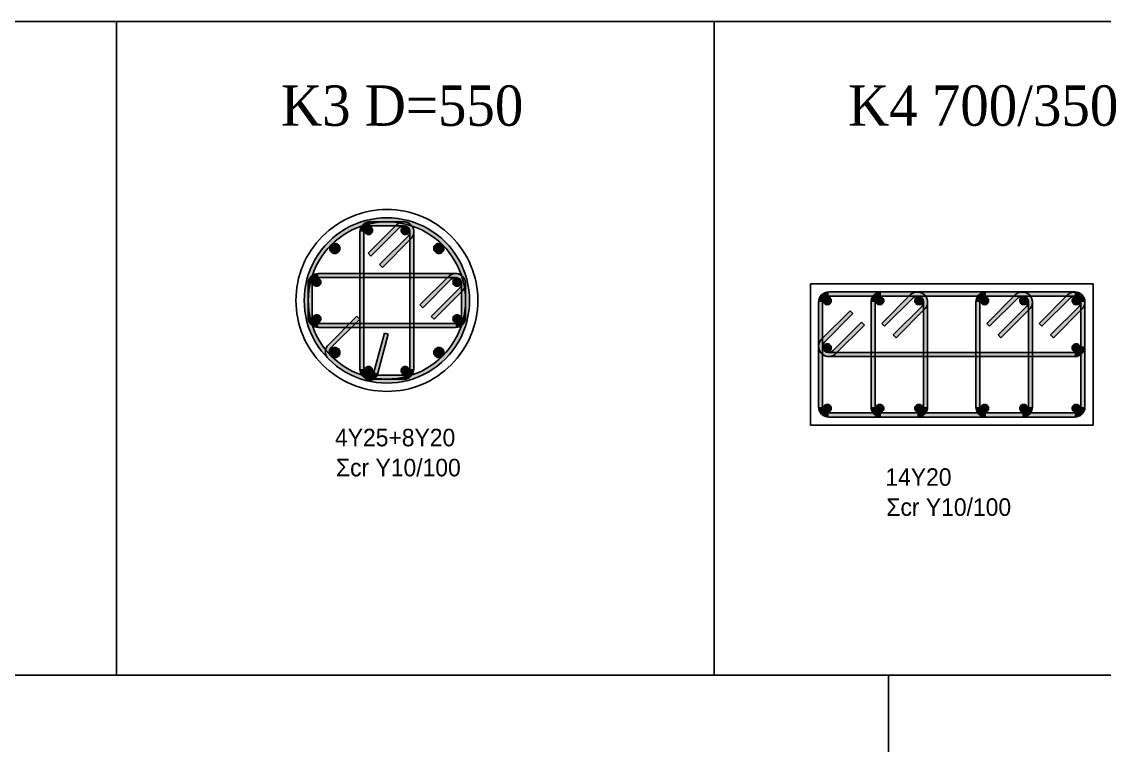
# Model space of a CAD drawing. Header units: millimetres. Extents: x -2171 to 1563, y -1758 to -1505.
# Drawn here: x -931.75 to -918.33, y -1599.22 to -1590.25 of the extents above; entities that cross this region are included whole.
import ezdxf

# ---------------------------------------------------------------- set-up
doc = ezdxf.new("R2010")
doc.units = ezdxf.units.MM
for name, color, linetype in [('-S_TEXT', 3, 'Continuous'), ('Col_Det', 7, 'Continuous'), ('Col_Det_4', 7, 'Continuous'), ('Col_Det_Fill', 7, 'Continuous'), ('Geo_Col_Pro_1', 7, 'Continuous')]:
    doc.layers.add(name, color=color, linetype=linetype)
doc.styles.add('S1Arl22_b_934_161', font='arial.ttf', dxfattribs={"width": 0.933629, "height": 0.002175})
doc.styles.add('S1TmsNwRmn22_b_934_161', font='times.ttf', dxfattribs={"width": 0.933629, "height": 0.002175})

msp = doc.modelspace()

# ---------------------------------------------------------------- hatches: boundary and pattern name
at = {"layer": 'Col_Det_Fill'}
for color, points in [(252, [(-927.4709, -1592.7643), (-927.4838, -1592.716, 0.1316525), (-927.9433, -1592.9812), (-927.908, -1593.0166, -0.1316525)]), (252, [(-927.4278, -1592.78), (-927.4278, -1592.73, 0.4142136), (-927.5528, -1592.855), (-927.5028, -1592.855, -0.4142136)]), (252, [(-926.9662, -1592.7643), (-926.9533, -1592.716, 0.1316525), (-927.4838, -1592.716), (-927.4709, -1592.7643, -0.1316525)]), (252, [(-927.0093, -1592.78), (-927.0093, -1592.73), (-927.4278, -1592.73), (-927.4278, -1592.78)]), (252, [(-926.9343, -1592.855), (-926.8843, -1592.855, 0.6681786), (-927.0977, -1592.7667), (-927.0623, -1592.802, -0.6681786)]), (252, [(-926.9563, -1592.9081), (-926.9209, -1592.9434, 0.6681786), (-927.0093, -1592.73), (-927.0093, -1592.78, -0.6681786)]), (252, [(-926.5291, -1593.0166), (-926.4938, -1592.9812, 0.1316525), (-926.9533, -1592.716), (-926.9662, -1592.7643, -0.1316525)]), (252, [(-927.5028, -1592.855), (-927.5528, -1592.855), (-927.5528, -1594.557), (-927.5028, -1594.557)]), (56, [(-927.3955, -1592.8374, 0.4142136), (-927.4455, -1592.7874, 0.4142136), (-927.4955, -1592.8374, 0.4142136), (-927.4455, -1592.8874, 0.4142136)]), (252, [(-927.0623, -1592.802), (-927.0977, -1592.7667), (-927.4513, -1593.1202), (-927.4159, -1593.1556)]), (56, [(-926.9416, -1592.8374, 0.4142136), (-926.9916, -1592.7874, 0.4142136), (-927.0416, -1592.8374, 0.4142136), (-926.9916, -1592.8874, 0.4142136)]), (252, [(-926.9343, -1594.557), (-926.8843, -1594.557), (-926.8843, -1592.855), (-926.9343, -1592.855)]), (252, [(-927.908, -1593.0166), (-927.9433, -1592.9812, 0.1316525), (-928.2086, -1593.4407), (-928.1603, -1593.4537, -0.1316525)]), (12, [(-927.8013, -1593.0608, 0.4142136), (-927.8638, -1592.9983, 0.4142136), (-927.9263, -1593.0608, 0.4142136), (-927.8638, -1593.1233, 0.4142136)]), (252, [(-927.3098, -1593.2616), (-927.2745, -1593.297), (-926.9209, -1592.9434), (-926.9563, -1592.9081)]), (12, [(-926.5108, -1593.0608, 0.4142136), (-926.5733, -1592.9983, 0.4142136), (-926.6358, -1593.0608, 0.4142136), (-926.5733, -1593.1233, 0.4142136)]), (252, [(-926.2768, -1593.4537), (-926.2285, -1593.4407, 0.1316525), (-926.4938, -1592.9812), (-926.5291, -1593.0166, -0.1316525)]), (252, [(-928.0695, -1593.4218), (-928.0695, -1593.3718, 0.4142136), (-928.1945, -1593.4968), (-928.1445, -1593.4968, -0.4142136)]), (252, [(-926.3676, -1593.4218), (-926.3676, -1593.3718), (-928.0695, -1593.3718), (-928.0695, -1593.4218)]), (252, [(-926.4206, -1593.4438), (-926.4559, -1593.4084), (-926.8095, -1593.762), (-926.7741, -1593.7973)]), (252, [(-926.2926, -1593.4968), (-926.2426, -1593.4968, 0.6681786), (-926.4559, -1593.4084), (-926.4206, -1593.4438, -0.6681786)]), (252, [(-926.3145, -1593.5498), (-926.2792, -1593.5852, 0.6681786), (-926.3676, -1593.3718), (-926.3676, -1593.4218, -0.6681786)]), (252, [(-928.1603, -1593.4537), (-928.2086, -1593.4407, 0.1316525), (-928.2086, -1593.9713), (-928.1603, -1593.9584, -0.1316525)]), (252, [(-928.1445, -1593.4968), (-928.1945, -1593.4968), (-928.1945, -1593.9153), (-928.1445, -1593.9153)]), (56, [(-928.0372, -1593.4791, 0.4142136), (-928.0872, -1593.4291, 0.4142136), (-928.1372, -1593.4791, 0.4142136), (-928.0872, -1593.5291, 0.4142136)]), (252, [(-926.6681, -1593.9034), (-926.6327, -1593.9387), (-926.2792, -1593.5852), (-926.3145, -1593.5498)]), (56, [(-926.2999, -1593.4791, 0.4142136), (-926.3499, -1593.4291, 0.4142136), (-926.3999, -1593.4791, 0.4142136), (-926.3499, -1593.5291, 0.4142136)]), (252, [(-926.2926, -1593.9153), (-926.2426, -1593.9153), (-926.2426, -1593.4968), (-926.2926, -1593.4968)]), (252, [(-926.2768, -1593.9584), (-926.2285, -1593.9713, 0.1316525), (-926.2285, -1593.4407), (-926.2768, -1593.4537, -0.1316525)]), (252, [(-921.7422, -1593.6508), (-921.7422, -1593.6008, 0.4142136), (-921.8672, -1593.7258), (-921.8172, -1593.7258, -0.4142136)]), (252, [(-921.7422, -1593.6508), (-921.7422, -1593.6008, 0.4142136), (-921.8672, -1593.7258), (-921.8172, -1593.7258, -0.4142136)]), (12, [(-921.7099, -1593.7082, 0.4142136), (-921.7599, -1593.6582, 0.4142136), (-921.8099, -1593.7082, 0.4142136), (-921.7599, -1593.7582, 0.4142136)]), (252, [(-918.6922, -1593.6508), (-918.6922, -1593.6008), (-921.7422, -1593.6008), (-921.7422, -1593.6508)]), (252, [(-918.6922, -1593.6508), (-918.6922, -1593.6008), (-921.7422, -1593.6008), (-921.7422, -1593.6508)]), (252, [(-921.0922, -1593.6508), (-921.0922, -1593.6008, 0.4142136), (-921.2172, -1593.7258), (-921.1672, -1593.7258, -0.4142136)]), (56, [(-921.0599, -1593.7082, 0.4142136), (-921.1099, -1593.6582, 0.4142136), (-921.1599, -1593.7082, 0.4142136), (-921.1099, -1593.7582, 0.4142136)]), (252, [(-920.6422, -1593.6508), (-920.6422, -1593.6008), (-921.0922, -1593.6008), (-921.0922, -1593.6508)]), (252, [(-920.6952, -1593.6728), (-920.7306, -1593.6375), (-921.0841, -1593.991), (-921.0488, -1594.0264)]), (252, [(-920.5672, -1593.7258), (-920.5172, -1593.7258, 0.6681786), (-920.7306, -1593.6375), (-920.6952, -1593.6728, -0.6681786)]), (56, [(-920.5745, -1593.7082, 0.4142136), (-920.6245, -1593.6582, 0.4142136), (-920.6745, -1593.7082, 0.4142136), (-920.6245, -1593.7582, 0.4142136)]), (252, [(-920.5892, -1593.7789), (-920.5538, -1593.8142, 0.6681786), (-920.6422, -1593.6008), (-920.6422, -1593.6508, -0.6681786)]), (252, [(-919.7922, -1593.6508), (-919.7922, -1593.6008, 0.4142136), (-919.9172, -1593.7258), (-919.8672, -1593.7258, -0.4142136)]), (56, [(-919.7599, -1593.7082, 0.4142136), (-919.8099, -1593.6582, 0.4142136), (-919.8599, -1593.7082, 0.4142136), (-919.8099, -1593.7582, 0.4142136)]), (252, [(-919.3422, -1593.6508), (-919.3422, -1593.6008), (-919.7922, -1593.6008), (-919.7922, -1593.6508)]), (252, [(-919.3952, -1593.6728), (-919.4306, -1593.6375), (-919.7841, -1593.991), (-919.7488, -1594.0264)]), (252, [(-919.2672, -1593.7258), (-919.2172, -1593.7258, 0.6681786), (-919.4306, -1593.6375), (-919.3952, -1593.6728, -0.6681786)]), (56, [(-919.2745, -1593.7082, 0.4142136), (-919.3245, -1593.6582, 0.4142136), (-919.3745, -1593.7082, 0.4142136), (-919.3245, -1593.7582, 0.4142136)]), (252, [(-919.2892, -1593.7789), (-919.2538, -1593.8142, 0.6681786), (-919.3422, -1593.6008), (-919.3422, -1593.6508, -0.6681786)]), (252, [(-918.7452, -1593.6728), (-918.7806, -1593.6375), (-919.1341, -1593.991), (-919.0988, -1594.0264)]), (252, [(-918.6172, -1593.7258), (-918.5672, -1593.7258, 0.6681786), (-918.7806, -1593.6375), (-918.7452, -1593.6728, -0.6681786)]), (12, [(-918.6245, -1593.7082, 0.4142136), (-918.6745, -1593.6582, 0.4142136), (-918.7245, -1593.7082, 0.4142136), (-918.6745, -1593.7582, 0.4142136)]), (252, [(-918.6392, -1593.7789), (-918.6038, -1593.8142, 0.6681786), (-918.6922, -1593.6008), (-918.6922, -1593.6508, -0.6681786)]), (252, [(-918.6172, -1593.7258), (-918.5672, -1593.7258, 0.4142136), (-918.6922, -1593.6008), (-918.6922, -1593.6508, -0.4142136)]), (252, [(-921.8172, -1593.7258), (-921.8672, -1593.7258), (-921.8672, -1595.0258), (-921.8172, -1595.0258)]), (252, [(-921.8172, -1593.7258), (-921.8672, -1593.7258), (-921.8672, -1594.2758), (-921.8172, -1594.2758)]), (252, [(-921.1672, -1593.7258), (-921.2172, -1593.7258), (-921.2172, -1595.0258), (-921.1672, -1595.0258)]), (252, [(-920.9427, -1594.1324), (-920.9074, -1594.1678), (-920.5538, -1593.8142), (-920.5892, -1593.7789)]), (252, [(-920.5672, -1595.0258), (-920.5172, -1595.0258), (-920.5172, -1593.7258), (-920.5672, -1593.7258)]), (252, [(-919.8672, -1593.7258), (-919.9172, -1593.7258), (-919.9172, -1595.0258), (-919.8672, -1595.0258)]), (252, [(-919.6427, -1594.1324), (-919.6074, -1594.1678), (-919.2538, -1593.8142), (-919.2892, -1593.7789)]), (252, [(-919.2672, -1595.0258), (-919.2172, -1595.0258), (-919.2172, -1593.7258), (-919.2672, -1593.7258)]), (252, [(-918.9927, -1594.1324), (-918.9574, -1594.1678), (-918.6038, -1593.8142), (-918.6392, -1593.7789)]), (252, [(-918.6172, -1595.0258), (-918.5672, -1595.0258), (-918.5672, -1593.7258), (-918.6172, -1593.7258)]), (252, [(-918.6172, -1594.2758), (-918.5672, -1594.2758), (-918.5672, -1593.7258), (-918.6172, -1593.7258)]), (252, [(-928.1445, -1593.9153), (-928.1945, -1593.9153, 0.4142136), (-928.0695, -1594.0403), (-928.0695, -1593.9903, -0.4142136)]), (56, [(-928.0372, -1593.9329, 0.4142136), (-928.0872, -1593.8829, 0.4142136), (-928.1372, -1593.9329, 0.4142136), (-928.0872, -1593.9829, 0.4142136)]), (252, [(-927.5544, -1593.9358), (-927.5898, -1593.9005), (-927.9433, -1594.254), (-927.908, -1594.2894)]), (56, [(-926.2999, -1593.9329, 0.4142136), (-926.3499, -1593.8829, 0.4142136), (-926.3999, -1593.9329, 0.4142136), (-926.3499, -1593.9829, 0.4142136)]), (252, [(-926.3676, -1593.9903), (-926.3676, -1594.0403, 0.4142136), (-926.2426, -1593.9153), (-926.2926, -1593.9153, -0.4142136)]), (252, [(-921.4417, -1593.8693), (-921.477, -1593.8339), (-921.8306, -1594.1875), (-921.7952, -1594.2228)]), (252, [(-928.1603, -1593.9584), (-928.2086, -1593.9713, 0.1316525), (-927.9433, -1594.4308), (-927.908, -1594.3955, -0.1316525)]), (252, [(-928.0695, -1593.9903), (-928.0695, -1594.0403), (-926.3676, -1594.0403), (-926.3676, -1593.9903)]), (252, [(-926.5291, -1594.3955), (-926.4938, -1594.4308, 0.1316525), (-926.2285, -1593.9713), (-926.2768, -1593.9584, -0.1316525)]), (252, [(-921.6892, -1594.3289), (-921.6538, -1594.3642), (-921.3003, -1594.0107), (-921.3356, -1593.9753)]), (252, [(-927.379, -1594.5948), (-927.3307, -1594.6077), (-927.2013, -1594.1248), (-927.2496, -1594.1118)]), (252, [(-921.7952, -1594.2228), (-921.8306, -1594.1875, 0.6681786), (-921.7422, -1594.4008), (-921.7422, -1594.3508, -0.6681786)]), (252, [(-927.908, -1594.2894), (-927.9433, -1594.254, 0.4142136), (-927.9433, -1594.4308), (-927.908, -1594.3955, -0.4142136)]), (12, [(-927.8013, -1594.3513, 0.4142136), (-927.8638, -1594.2888, 0.4142136), (-927.9263, -1594.3513, 0.4142136), (-927.8638, -1594.4138, 0.4142136)]), (12, [(-926.5108, -1594.3513, 0.4142136), (-926.5733, -1594.2888, 0.4142136), (-926.6358, -1594.3513, 0.4142136), (-926.5733, -1594.4138, 0.4142136)]), (252, [(-921.8172, -1594.2758), (-921.8672, -1594.2758, 0.6681786), (-921.6538, -1594.3642), (-921.6892, -1594.3289, -0.6681786)]), (56, [(-921.7099, -1594.2935, 0.4142136), (-921.7599, -1594.2435, 0.4142136), (-921.8099, -1594.2935, 0.4142136), (-921.7599, -1594.3435, 0.4142136)]), (252, [(-921.7422, -1594.3508), (-921.7422, -1594.4008), (-918.6922, -1594.4008), (-918.6922, -1594.3508)]), (56, [(-918.6245, -1594.2935, 0.4142136), (-918.6745, -1594.2435, 0.4142136), (-918.7245, -1594.2935, 0.4142136), (-918.6745, -1594.3435, 0.4142136)]), (252, [(-918.6922, -1594.3508), (-918.6922, -1594.4008, 0.4142136), (-918.5672, -1594.2758), (-918.6172, -1594.2758, -0.4142136)]), (252, [(-927.908, -1594.3955), (-927.9433, -1594.4308, 0.1316525), (-927.4838, -1594.6961), (-927.4709, -1594.6478, -0.1316525)]), (252, [(-927.908, -1594.3955), (-927.9433, -1594.4308, 0.1316525), (-927.4838, -1594.6961), (-927.4709, -1594.6478, -0.1316525)]), (252, [(-926.9662, -1594.6478), (-926.9533, -1594.6961, 0.1316525), (-926.4938, -1594.4308), (-926.5291, -1594.3955, -0.1316525)]), (252, [(-927.5028, -1594.557), (-927.5528, -1594.557, 0.4142136), (-927.4278, -1594.682), (-927.4278, -1594.632, -0.4142136)]), (56, [(-927.3955, -1594.5747, 0.4142136), (-927.4455, -1594.5247, 0.4142136), (-927.4955, -1594.5747, 0.4142136), (-927.4455, -1594.6247, 0.4142136)]), (252, [(-927.4709, -1594.6478), (-927.4838, -1594.6961, 0.4142136), (-927.3307, -1594.6077), (-927.379, -1594.5948, -0.4142136)]), (56, [(-926.9416, -1594.5747, 0.4142136), (-926.9916, -1594.5247, 0.4142136), (-927.0416, -1594.5747, 0.4142136), (-926.9916, -1594.6247, 0.4142136)]), (252, [(-927.0093, -1594.632), (-927.0093, -1594.682, 0.4142136), (-926.8843, -1594.557), (-926.9343, -1594.557, -0.4142136)]), (252, [(-927.4709, -1594.6478), (-927.4838, -1594.6961, 0.1316525), (-926.9533, -1594.6961), (-926.9662, -1594.6478, -0.1316525)]), (252, [(-927.4278, -1594.632), (-927.4278, -1594.682), (-927.0093, -1594.682), (-927.0093, -1594.632)]), (252, [(-921.8172, -1595.0258), (-921.8672, -1595.0258, 0.4142136), (-921.7422, -1595.1508), (-921.7422, -1595.1008, -0.4142136)]), (12, [(-921.7099, -1595.0435, 0.4142136), (-921.7599, -1594.9935, 0.4142136), (-921.8099, -1595.0435, 0.4142136), (-921.7599, -1595.0935, 0.4142136)]), (252, [(-921.1672, -1595.0258), (-921.2172, -1595.0258, 0.4142136), (-921.0922, -1595.1508), (-921.0922, -1595.1008, -0.4142136)]), (56, [(-921.0599, -1595.0435, 0.4142136), (-921.1099, -1594.9935, 0.4142136), (-921.1599, -1595.0435, 0.4142136), (-921.1099, -1595.0935, 0.4142136)]), (56, [(-920.5745, -1595.0435, 0.4142136), (-920.6245, -1594.9935, 0.4142136), (-920.6745, -1595.0435, 0.4142136), (-920.6245, -1595.0935, 0.4142136)]), (252, [(-920.6422, -1595.1008), (-920.6422, -1595.1508, 0.4142136), (-920.5172, -1595.0258), (-920.5672, -1595.0258, -0.4142136)]), (252, [(-919.8672, -1595.0258), (-919.9172, -1595.0258, 0.4142136), (-919.7922, -1595.1508), (-919.7922, -1595.1008, -0.4142136)]), (56, [(-919.7599, -1595.0435, 0.4142136), (-919.8099, -1594.9935, 0.4142136), (-919.8599, -1595.0435, 0.4142136), (-919.8099, -1595.0935, 0.4142136)]), (56, [(-919.2745, -1595.0435, 0.4142136), (-919.3245, -1594.9935, 0.4142136), (-919.3745, -1595.0435, 0.4142136), (-919.3245, -1595.0935, 0.4142136)]), (252, [(-919.3422, -1595.1008), (-919.3422, -1595.1508, 0.4142136), (-919.2172, -1595.0258), (-919.2672, -1595.0258, -0.4142136)]), (12, [(-918.6245, -1595.0435, 0.4142136), (-918.6745, -1594.9935, 0.4142136), (-918.7245, -1595.0435, 0.4142136), (-918.6745, -1595.0935, 0.4142136)]), (252, [(-918.6922, -1595.1008), (-918.6922, -1595.1508, 0.4142136), (-918.5672, -1595.0258), (-918.6172, -1595.0258, -0.4142136)]), (252, [(-921.7422, -1595.1008), (-921.7422, -1595.1508), (-918.6922, -1595.1508), (-918.6922, -1595.1008)]), (252, [(-921.0922, -1595.1008), (-921.0922, -1595.1508), (-920.6422, -1595.1508), (-920.6422, -1595.1008)]), (252, [(-919.7922, -1595.1008), (-919.7922, -1595.1508), (-919.3422, -1595.1508), (-919.3422, -1595.1008)])]:
    msp.add_hatch(color=color, dxfattribs=at).paths.add_polyline_path(points)

# ---------------------------------------------------------------- linework, layer by layer
at = {"layer": '-S_TEXT', "ltscale": 5}
msp.add_lwpolyline([(-951.7016, -1590.2497), (-893.5541, -1590.2497), (-893.5541, -1630.2944), (-951.7016, -1630.2944)], close=True, dxfattribs=at)
at = {"layer": 'Col_Det', "color": 7}
for points in [[(-927.2185, -1592.5785, 0.4142136), (-928.346, -1593.706, 0.4142136)], [(-926.091, -1593.706, 0.4142136), (-927.2185, -1592.5785, 0.4142136)], [(-927.4838, -1592.716, 0.1316525), (-927.9433, -1592.9812)], [(-927.4278, -1592.73, 0.4142136), (-927.5528, -1592.855)], [(-926.9533, -1592.716, 0.1316525), (-927.4838, -1592.716)], [(-927.4709, -1592.7643, -0.1316525), (-926.9662, -1592.7643, -0.1316525)], [(-926.8843, -1592.855, 0.6681786), (-927.0977, -1592.7667)], [(-926.9209, -1592.9434, 0.6681786), (-927.0093, -1592.73)], [(-926.4938, -1592.9812, 0.1316525), (-926.9533, -1592.716)], [(-927.908, -1593.0166, -0.1316525), (-927.4709, -1592.7643, -0.1316525)], [(-927.5028, -1592.855, -0.4142136), (-927.4278, -1592.78, -0.4142136)], [(-927.4455, -1592.7874, 0.4142136), (-927.4955, -1592.8374, 0.4142136)], [(-927.4955, -1592.8374, 0.4142136), (-927.4455, -1592.8874, 0.4142136)], [(-927.3955, -1592.8374, 0.4142136), (-927.4455, -1592.7874, 0.4142136)], [(-927.4455, -1592.8874, 0.4142136), (-927.3955, -1592.8374, 0.4142136)], [(-927.0623, -1592.802, -0.6681786), (-926.9343, -1592.855, -0.6681786)], [(-926.9916, -1592.7874, 0.4142136), (-927.0416, -1592.8374, 0.4142136)], [(-927.0416, -1592.8374, 0.4142136), (-926.9916, -1592.8874, 0.4142136)], [(-927.0093, -1592.78, -0.6681786), (-926.9563, -1592.9081, -0.6681786)], [(-926.9416, -1592.8374, 0.4142136), (-926.9916, -1592.7874, 0.4142136)], [(-926.9916, -1592.8874, 0.4142136), (-926.9416, -1592.8374, 0.4142136)], [(-926.9662, -1592.7643, -0.1316525), (-926.5291, -1593.0166, -0.1316525)], [(-927.9433, -1592.9812, 0.1316525), (-928.2086, -1593.4407)], [(-928.1603, -1593.4537, -0.1316525), (-927.908, -1593.0166, -0.1316525)], [(-927.8638, -1592.9983, 0.4142136), (-927.9263, -1593.0608, 0.4142136)], [(-927.8013, -1593.0608, 0.4142136), (-927.8638, -1592.9983, 0.4142136)], [(-926.5733, -1592.9983, 0.4142136), (-926.6358, -1593.0608, 0.4142136)], [(-926.5108, -1593.0608, 0.4142136), (-926.5733, -1592.9983, 0.4142136)], [(-926.5291, -1593.0166, -0.1316525), (-926.2768, -1593.4537, -0.1316525)], [(-926.2285, -1593.4407, 0.1316525), (-926.4938, -1592.9812)], [(-927.9263, -1593.0608, 0.4142136), (-927.8638, -1593.1233, 0.4142136)], [(-927.8638, -1593.1233, 0.4142136), (-927.8013, -1593.0608, 0.4142136)], [(-926.6358, -1593.0608, 0.4142136), (-926.5733, -1593.1233, 0.4142136)], [(-926.5733, -1593.1233, 0.4142136), (-926.5108, -1593.0608, 0.4142136)], [(-928.0695, -1593.3718, 0.4142136), (-928.1945, -1593.4968)], [(-926.2426, -1593.4968, 0.6681786), (-926.4559, -1593.4084)], [(-926.2792, -1593.5852, 0.6681786), (-926.3676, -1593.3718)], [(-928.2086, -1593.4407, 0.1316525), (-928.2086, -1593.9713)], [(-928.1603, -1593.9584, -0.1316525), (-928.1603, -1593.4537, -0.1316525)], [(-928.1445, -1593.4968, -0.4142136), (-928.0695, -1593.4218, -0.4142136)], [(-928.0872, -1593.4291, 0.4142136), (-928.1372, -1593.4791, 0.4142136)], [(-928.1372, -1593.4791, 0.4142136), (-928.0872, -1593.5291, 0.4142136)], [(-928.0372, -1593.4791, 0.4142136), (-928.0872, -1593.4291, 0.4142136)], [(-928.0872, -1593.5291, 0.4142136), (-928.0372, -1593.4791, 0.4142136)], [(-926.4206, -1593.4438, -0.6681786), (-926.2926, -1593.4968, -0.6681786)], [(-926.3499, -1593.4291, 0.4142136), (-926.3999, -1593.4791, 0.4142136)], [(-926.3999, -1593.4791, 0.4142136), (-926.3499, -1593.5291, 0.4142136)], [(-926.3676, -1593.4218, -0.6681786), (-926.3145, -1593.5498, -0.6681786)], [(-926.2999, -1593.4791, 0.4142136), (-926.3499, -1593.4291, 0.4142136)], [(-926.3499, -1593.5291, 0.4142136), (-926.2999, -1593.4791, 0.4142136)], [(-926.2768, -1593.4537, -0.1316525), (-926.2768, -1593.9584, -0.1316525)], [(-926.2285, -1593.9713, 0.1316525), (-926.2285, -1593.4407)], [(-921.7422, -1593.6008, 0.4142136), (-921.8672, -1593.7258)], [(-921.7422, -1593.6008, 0.4142136), (-921.8672, -1593.7258)], [(-921.8172, -1593.7258, -0.4142136), (-921.7422, -1593.6508, -0.4142136)], [(-921.8172, -1593.7258, -0.4142136), (-921.7422, -1593.6508, -0.4142136)], [(-921.7599, -1593.6582, 0.4142136), (-921.8099, -1593.7082, 0.4142136)], [(-921.7099, -1593.7082, 0.4142136), (-921.7599, -1593.6582, 0.4142136)], [(-921.0922, -1593.6008, 0.4142136), (-921.2172, -1593.7258)], [(-921.1672, -1593.7258, -0.4142136), (-921.0922, -1593.6508, -0.4142136)], [(-921.1099, -1593.6582, 0.4142136), (-921.1599, -1593.7082, 0.4142136)], [(-921.0599, -1593.7082, 0.4142136), (-921.1099, -1593.6582, 0.4142136)], [(-920.5172, -1593.7258, 0.6681786), (-920.7306, -1593.6375)], [(-920.6952, -1593.6728, -0.6681786), (-920.5672, -1593.7258, -0.6681786)], [(-920.6245, -1593.6582, 0.4142136), (-920.6745, -1593.7082, 0.4142136)], [(-920.5538, -1593.8142, 0.6681786), (-920.6422, -1593.6008)], [(-920.6422, -1593.6508, -0.6681786), (-920.5892, -1593.7789, -0.6681786)], [(-920.5745, -1593.7082, 0.4142136), (-920.6245, -1593.6582, 0.4142136)], [(-919.7922, -1593.6008, 0.4142136), (-919.9172, -1593.7258)], [(-919.8672, -1593.7258, -0.4142136), (-919.7922, -1593.6508, -0.4142136)], [(-919.8099, -1593.6582, 0.4142136), (-919.8599, -1593.7082, 0.4142136)], [(-919.7599, -1593.7082, 0.4142136), (-919.8099, -1593.6582, 0.4142136)], [(-919.2172, -1593.7258, 0.6681786), (-919.4306, -1593.6375)], [(-919.3952, -1593.6728, -0.6681786), (-919.2672, -1593.7258, -0.6681786)], [(-919.3245, -1593.6582, 0.4142136), (-919.3745, -1593.7082, 0.4142136)], [(-919.2538, -1593.8142, 0.6681786), (-919.3422, -1593.6008)], [(-919.3422, -1593.6508, -0.6681786), (-919.2892, -1593.7789, -0.6681786)], [(-919.2745, -1593.7082, 0.4142136), (-919.3245, -1593.6582, 0.4142136)], [(-918.5672, -1593.7258, 0.6681786), (-918.7806, -1593.6375)], [(-918.7452, -1593.6728, -0.6681786), (-918.6172, -1593.7258, -0.6681786)], [(-918.6745, -1593.6582, 0.4142136), (-918.7245, -1593.7082, 0.4142136)], [(-918.6038, -1593.8142, 0.6681786), (-918.6922, -1593.6008)], [(-918.5672, -1593.7258, 0.4142136), (-918.6922, -1593.6008)], [(-918.6922, -1593.6508, -0.6681786), (-918.6392, -1593.7789, -0.6681786)], [(-918.6922, -1593.6508, -0.4142136), (-918.6172, -1593.7258, -0.4142136)], [(-918.6245, -1593.7082, 0.4142136), (-918.6745, -1593.6582, 0.4142136)], [(-928.346, -1593.706, 0.4142136), (-927.2185, -1594.8335, 0.4142136)], [(-927.2185, -1594.8335, 0.4142136), (-926.091, -1593.706, 0.4142136)], [(-921.8099, -1593.7082, 0.4142136), (-921.7599, -1593.7582, 0.4142136)], [(-921.7599, -1593.7582, 0.4142136), (-921.7099, -1593.7082, 0.4142136)], [(-921.1599, -1593.7082, 0.4142136), (-921.1099, -1593.7582, 0.4142136)], [(-921.1099, -1593.7582, 0.4142136), (-921.0599, -1593.7082, 0.4142136)], [(-920.6745, -1593.7082, 0.4142136), (-920.6245, -1593.7582, 0.4142136)], [(-920.6245, -1593.7582, 0.4142136), (-920.5745, -1593.7082, 0.4142136)], [(-919.8599, -1593.7082, 0.4142136), (-919.8099, -1593.7582, 0.4142136)], [(-919.8099, -1593.7582, 0.4142136), (-919.7599, -1593.7082, 0.4142136)], [(-919.3745, -1593.7082, 0.4142136), (-919.3245, -1593.7582, 0.4142136)], [(-919.3245, -1593.7582, 0.4142136), (-919.2745, -1593.7082, 0.4142136)], [(-918.7245, -1593.7082, 0.4142136), (-918.6745, -1593.7582, 0.4142136)], [(-918.6745, -1593.7582, 0.4142136), (-918.6245, -1593.7082, 0.4142136)], [(-928.1945, -1593.9153, 0.4142136), (-928.0695, -1594.0403)], [(-928.0695, -1593.9903, -0.4142136), (-928.1445, -1593.9153, -0.4142136)], [(-928.0872, -1593.8829, 0.4142136), (-928.1372, -1593.9329, 0.4142136)], [(-928.1372, -1593.9329, 0.4142136), (-928.0872, -1593.9829, 0.4142136)], [(-928.0372, -1593.9329, 0.4142136), (-928.0872, -1593.8829, 0.4142136)], [(-928.0872, -1593.9829, 0.4142136), (-928.0372, -1593.9329, 0.4142136)], [(-926.3499, -1593.8829, 0.4142136), (-926.3999, -1593.9329, 0.4142136)], [(-926.3999, -1593.9329, 0.4142136), (-926.3499, -1593.9829, 0.4142136)], [(-926.3676, -1594.0403, 0.4142136), (-926.2426, -1593.9153)], [(-926.2926, -1593.9153, -0.4142136), (-926.3676, -1593.9903, -0.4142136)], [(-926.2999, -1593.9329, 0.4142136), (-926.3499, -1593.8829, 0.4142136)], [(-926.3499, -1593.9829, 0.4142136), (-926.2999, -1593.9329, 0.4142136)], [(-928.2086, -1593.9713, 0.1316525), (-927.9433, -1594.4308)], [(-927.908, -1594.3955, -0.1316525), (-928.1603, -1593.9584, -0.1316525)], [(-926.2768, -1593.9584, -0.1316525), (-926.5291, -1594.3955, -0.1316525)], [(-926.4938, -1594.4308, 0.1316525), (-926.2285, -1593.9713)], [(-921.8306, -1594.1875, 0.6681786), (-921.7422, -1594.4008)], [(-921.7422, -1594.3508, -0.6681786), (-921.7952, -1594.2228, -0.6681786)], [(-927.9433, -1594.254, 0.4142136), (-927.9433, -1594.4308)], [(-927.908, -1594.3955, -0.4142136), (-927.908, -1594.2894, -0.4142136)], [(-927.8638, -1594.2888, 0.4142136), (-927.9263, -1594.3513, 0.4142136)], [(-927.9263, -1594.3513, 0.4142136), (-927.8638, -1594.4138, 0.4142136)], [(-927.8013, -1594.3513, 0.4142136), (-927.8638, -1594.2888, 0.4142136)], [(-927.8638, -1594.4138, 0.4142136), (-927.8013, -1594.3513, 0.4142136)], [(-926.5733, -1594.2888, 0.4142136), (-926.6358, -1594.3513, 0.4142136)], [(-926.6358, -1594.3513, 0.4142136), (-926.5733, -1594.4138, 0.4142136)], [(-926.5108, -1594.3513, 0.4142136), (-926.5733, -1594.2888, 0.4142136)], [(-926.5733, -1594.4138, 0.4142136), (-926.5108, -1594.3513, 0.4142136)], [(-921.8672, -1594.2758, 0.6681786), (-921.6538, -1594.3642)], [(-921.6892, -1594.3289, -0.6681786), (-921.8172, -1594.2758, -0.6681786)], [(-921.7599, -1594.2435, 0.4142136), (-921.8099, -1594.2935, 0.4142136)], [(-921.8099, -1594.2935, 0.4142136), (-921.7599, -1594.3435, 0.4142136)], [(-921.7099, -1594.2935, 0.4142136), (-921.7599, -1594.2435, 0.4142136)], [(-921.7599, -1594.3435, 0.4142136), (-921.7099, -1594.2935, 0.4142136)], [(-918.6745, -1594.2435, 0.4142136), (-918.7245, -1594.2935, 0.4142136)], [(-918.7245, -1594.2935, 0.4142136), (-918.6745, -1594.3435, 0.4142136)], [(-918.6922, -1594.4008, 0.4142136), (-918.5672, -1594.2758)], [(-918.6172, -1594.2758, -0.4142136), (-918.6922, -1594.3508, -0.4142136)], [(-918.6245, -1594.2935, 0.4142136), (-918.6745, -1594.2435, 0.4142136)], [(-918.6745, -1594.3435, 0.4142136), (-918.6245, -1594.2935, 0.4142136)], [(-927.9433, -1594.4308, 0.1316525), (-927.4838, -1594.6961)], [(-927.9433, -1594.4308, 0.1316525), (-927.4838, -1594.6961)], [(-927.4709, -1594.6478, -0.1316525), (-927.908, -1594.3955, -0.1316525)], [(-927.4709, -1594.6478, -0.1316525), (-927.908, -1594.3955, -0.1316525)], [(-926.5291, -1594.3955, -0.1316525), (-926.9662, -1594.6478, -0.1316525)], [(-926.9533, -1594.6961, 0.1316525), (-926.4938, -1594.4308)], [(-927.5528, -1594.557, 0.4142136), (-927.4278, -1594.682)], [(-927.4278, -1594.632, -0.4142136), (-927.5028, -1594.557, -0.4142136)], [(-927.4455, -1594.5247, 0.4142136), (-927.4955, -1594.5747, 0.4142136)], [(-927.4955, -1594.5747, 0.4142136), (-927.4455, -1594.6247, 0.4142136)], [(-927.4838, -1594.6961, 0.4142136), (-927.3307, -1594.6077)], [(-927.379, -1594.5948, -0.4142136), (-927.4709, -1594.6478, -0.4142136)], [(-927.3955, -1594.5747, 0.4142136), (-927.4455, -1594.5247, 0.4142136)], [(-927.4455, -1594.6247, 0.4142136), (-927.3955, -1594.5747, 0.4142136)], [(-926.9916, -1594.5247, 0.4142136), (-927.0416, -1594.5747, 0.4142136)], [(-927.0416, -1594.5747, 0.4142136), (-926.9916, -1594.6247, 0.4142136)], [(-927.0093, -1594.682, 0.4142136), (-926.8843, -1594.557)], [(-926.9343, -1594.557, -0.4142136), (-927.0093, -1594.632, -0.4142136)], [(-926.9416, -1594.5747, 0.4142136), (-926.9916, -1594.5247, 0.4142136)], [(-926.9916, -1594.6247, 0.4142136), (-926.9416, -1594.5747, 0.4142136)], [(-927.4838, -1594.6961, 0.1316525), (-926.9533, -1594.6961)], [(-926.9662, -1594.6478, -0.1316525), (-927.4709, -1594.6478, -0.1316525)], [(-921.8672, -1595.0258, 0.4142136), (-921.7422, -1595.1508)], [(-921.7422, -1595.1008, -0.4142136), (-921.8172, -1595.0258, -0.4142136)], [(-921.7599, -1594.9935, 0.4142136), (-921.8099, -1595.0435, 0.4142136)], [(-921.7099, -1595.0435, 0.4142136), (-921.7599, -1594.9935, 0.4142136)], [(-921.2172, -1595.0258, 0.4142136), (-921.0922, -1595.1508)], [(-921.0922, -1595.1008, -0.4142136), (-921.1672, -1595.0258, -0.4142136)], [(-921.1099, -1594.9935, 0.4142136), (-921.1599, -1595.0435, 0.4142136)], [(-921.0599, -1595.0435, 0.4142136), (-921.1099, -1594.9935, 0.4142136)], [(-920.6245, -1594.9935, 0.4142136), (-920.6745, -1595.0435, 0.4142136)], [(-920.6422, -1595.1508, 0.4142136), (-920.5172, -1595.0258)], [(-920.5672, -1595.0258, -0.4142136), (-920.6422, -1595.1008, -0.4142136)], [(-920.5745, -1595.0435, 0.4142136), (-920.6245, -1594.9935, 0.4142136)], [(-919.9172, -1595.0258, 0.4142136), (-919.7922, -1595.1508)], [(-919.7922, -1595.1008, -0.4142136), (-919.8672, -1595.0258, -0.4142136)], [(-919.8099, -1594.9935, 0.4142136), (-919.8599, -1595.0435, 0.4142136)], [(-919.7599, -1595.0435, 0.4142136), (-919.8099, -1594.9935, 0.4142136)], [(-919.3245, -1594.9935, 0.4142136), (-919.3745, -1595.0435, 0.4142136)], [(-919.3422, -1595.1508, 0.4142136), (-919.2172, -1595.0258)], [(-919.2672, -1595.0258, -0.4142136), (-919.3422, -1595.1008, -0.4142136)], [(-919.2745, -1595.0435, 0.4142136), (-919.3245, -1594.9935, 0.4142136)], [(-918.6745, -1594.9935, 0.4142136), (-918.7245, -1595.0435, 0.4142136)], [(-918.6922, -1595.1508, 0.4142136), (-918.5672, -1595.0258)], [(-918.6172, -1595.0258, -0.4142136), (-918.6922, -1595.1008, -0.4142136)], [(-918.6245, -1595.0435, 0.4142136), (-918.6745, -1594.9935, 0.4142136)], [(-921.8099, -1595.0435, 0.4142136), (-921.7599, -1595.0935, 0.4142136)], [(-921.7599, -1595.0935, 0.4142136), (-921.7099, -1595.0435, 0.4142136)], [(-921.1599, -1595.0435, 0.4142136), (-921.1099, -1595.0935, 0.4142136)], [(-921.1099, -1595.0935, 0.4142136), (-921.0599, -1595.0435, 0.4142136)], [(-920.6745, -1595.0435, 0.4142136), (-920.6245, -1595.0935, 0.4142136)], [(-920.6245, -1595.0935, 0.4142136), (-920.5745, -1595.0435, 0.4142136)], [(-919.8599, -1595.0435, 0.4142136), (-919.8099, -1595.0935, 0.4142136)], [(-919.8099, -1595.0935, 0.4142136), (-919.7599, -1595.0435, 0.4142136)], [(-919.3745, -1595.0435, 0.4142136), (-919.3245, -1595.0935, 0.4142136)], [(-919.3245, -1595.0935, 0.4142136), (-919.2745, -1595.0435, 0.4142136)], [(-918.7245, -1595.0435, 0.4142136), (-918.6745, -1595.0935, 0.4142136)], [(-918.6745, -1595.0935, 0.4142136), (-918.6245, -1595.0435, 0.4142136)]]:
    msp.add_lwpolyline(points, format="xyb", dxfattribs=at)
for points in [[(-927.0093, -1592.73), (-927.4278, -1592.73)], [(-927.5528, -1592.855), (-927.5528, -1594.557)], [(-927.5028, -1594.557), (-927.5028, -1592.855)], [(-927.0977, -1592.7667), (-927.4513, -1593.1202)], [(-927.4278, -1592.78), (-927.0093, -1592.78)], [(-927.4159, -1593.1556), (-927.0623, -1592.802)], [(-926.9343, -1592.855), (-926.9343, -1594.557)], [(-926.8843, -1594.557), (-926.8843, -1592.855)], [(-926.9563, -1592.9081), (-927.3098, -1593.2616)], [(-927.2745, -1593.297), (-926.9209, -1592.9434)], [(-927.4513, -1593.1202), (-927.4159, -1593.1556)], [(-927.3098, -1593.2616), (-927.2745, -1593.297)], [(-926.3676, -1593.3718), (-928.0695, -1593.3718)], [(-926.4559, -1593.4084), (-926.8095, -1593.762)], [(-928.1945, -1593.4968), (-928.1945, -1593.9153)], [(-928.1445, -1593.9153), (-928.1445, -1593.4968)], [(-928.0695, -1593.4218), (-926.3676, -1593.4218)], [(-926.7741, -1593.7973), (-926.4206, -1593.4438)], [(-926.3145, -1593.5498), (-926.6681, -1593.9034)], [(-926.2926, -1593.4968), (-926.2926, -1593.9153)], [(-926.2426, -1593.9153), (-926.2426, -1593.4968)], [(-918.4647, -1593.4983), (-921.9697, -1593.4983)], [(-921.9697, -1593.4983), (-921.9697, -1595.2533)], [(-918.4647, -1595.2533), (-918.4647, -1593.4983)], [(-926.6327, -1593.9387), (-926.2792, -1593.5852)], [(-918.6922, -1593.6008), (-921.7422, -1593.6008)], [(-918.6922, -1593.6008), (-921.7422, -1593.6008)], [(-921.7422, -1593.6508), (-918.6922, -1593.6508)], [(-921.7422, -1593.6508), (-918.6922, -1593.6508)], [(-920.6422, -1593.6008), (-921.0922, -1593.6008)], [(-921.0922, -1593.6508), (-920.6422, -1593.6508)], [(-920.7306, -1593.6375), (-921.0841, -1593.991)], [(-921.0488, -1594.0264), (-920.6952, -1593.6728)], [(-919.3422, -1593.6008), (-919.7922, -1593.6008)], [(-919.7922, -1593.6508), (-919.3422, -1593.6508)], [(-919.4306, -1593.6375), (-919.7841, -1593.991)], [(-919.7488, -1594.0264), (-919.3952, -1593.6728)], [(-918.7806, -1593.6375), (-919.1341, -1593.991)], [(-919.0988, -1594.0264), (-918.7452, -1593.6728)], [(-926.8095, -1593.762), (-926.7741, -1593.7973)], [(-921.8672, -1593.7258), (-921.8672, -1595.0258)], [(-921.8672, -1593.7258), (-921.8672, -1594.2758)], [(-921.8172, -1595.0258), (-921.8172, -1593.7258)], [(-921.8172, -1594.2758), (-921.8172, -1593.7258)], [(-921.2172, -1593.7258), (-921.2172, -1595.0258)], [(-921.1672, -1595.0258), (-921.1672, -1593.7258)], [(-920.5892, -1593.7789), (-920.9427, -1594.1324)], [(-920.9074, -1594.1678), (-920.5538, -1593.8142)], [(-920.5672, -1593.7258), (-920.5672, -1595.0258)], [(-920.5172, -1595.0258), (-920.5172, -1593.7258)], [(-919.9172, -1593.7258), (-919.9172, -1595.0258)], [(-919.8672, -1595.0258), (-919.8672, -1593.7258)], [(-919.2892, -1593.7789), (-919.6427, -1594.1324)], [(-919.6074, -1594.1678), (-919.2538, -1593.8142)], [(-919.2672, -1593.7258), (-919.2672, -1595.0258)], [(-919.2172, -1595.0258), (-919.2172, -1593.7258)], [(-918.6392, -1593.7789), (-918.9927, -1594.1324)], [(-918.9574, -1594.1678), (-918.6038, -1593.8142)], [(-918.6172, -1593.7258), (-918.6172, -1595.0258)], [(-918.6172, -1593.7258), (-918.6172, -1594.2758)], [(-918.5672, -1595.0258), (-918.5672, -1593.7258)], [(-918.5672, -1594.2758), (-918.5672, -1593.7258)], [(-927.5898, -1593.9005), (-927.9433, -1594.254)], [(-927.908, -1594.2894), (-927.5544, -1593.9358)], [(-927.5544, -1593.9358), (-927.5898, -1593.9005)], [(-926.6681, -1593.9034), (-926.6327, -1593.9387)], [(-921.477, -1593.8339), (-921.8306, -1594.1875)], [(-921.7952, -1594.2228), (-921.4417, -1593.8693)], [(-921.4417, -1593.8693), (-921.477, -1593.8339)], [(-926.3676, -1593.9903), (-928.0695, -1593.9903)], [(-928.0695, -1594.0403), (-926.3676, -1594.0403)], [(-921.3356, -1593.9753), (-921.6892, -1594.3289)], [(-921.6538, -1594.3642), (-921.3003, -1594.0107)], [(-921.3003, -1594.0107), (-921.3356, -1593.9753)], [(-921.0841, -1593.991), (-921.0488, -1594.0264)], [(-919.7841, -1593.991), (-919.7488, -1594.0264)], [(-919.1341, -1593.991), (-919.0988, -1594.0264)], [(-927.2496, -1594.1118), (-927.379, -1594.5948)], [(-927.3307, -1594.6077), (-927.2013, -1594.1248)], [(-927.2013, -1594.1248), (-927.2496, -1594.1118)], [(-920.9427, -1594.1324), (-920.9074, -1594.1678)], [(-919.6427, -1594.1324), (-919.6074, -1594.1678)], [(-918.9927, -1594.1324), (-918.9574, -1594.1678)], [(-918.6922, -1594.3508), (-921.7422, -1594.3508)], [(-921.7422, -1594.4008), (-918.6922, -1594.4008)], [(-927.0093, -1594.632), (-927.4278, -1594.632)], [(-927.4278, -1594.682), (-927.0093, -1594.682)], [(-918.6922, -1595.1008), (-921.7422, -1595.1008)], [(-921.7422, -1595.1508), (-918.6922, -1595.1508)], [(-920.6422, -1595.1008), (-921.0922, -1595.1008)], [(-921.0922, -1595.1508), (-920.6422, -1595.1508)], [(-919.3422, -1595.1008), (-919.7922, -1595.1008)], [(-919.7922, -1595.1508), (-919.3422, -1595.1508)], [(-921.9697, -1595.2533), (-918.4647, -1595.2533)]]:
    msp.add_lwpolyline(points, dxfattribs=at)
at = {"layer": 'Geo_Col_Pro_1', "color": 4, "linetype": 'Continuous', "ltscale": 0.5}
for p, q in [((-930.5701, -1590.2497), (-930.5701, -1598.3514)), ((-923.1625, -1590.2497), (-923.1625, -1598.3514)), ((-951.7016, -1598.3514), (-893.5541, -1598.3514)), ((-921.0024, -1598.3514), (-921.0024, -1630.2944))]:
    msp.add_line(p, q, dxfattribs=at)

# ---------------------------------------------------------------- texts
at = {"layer": 'Col_Det', "color": 7, "style": 'S1Arl22_b_934_161', "width": 0.933629}
for s, p in [('4Y25+8Y20', (-927.8617, -1595.5137)), ('Σcr Y10/100', (-927.8498, -1595.8862)), ('14Y20', (-921.0402, -1596.0034)), ('Σcr Y10/100', (-921.0283, -1596.3759))]:
    msp.add_text(s, height=0.2175, dxfattribs=at).set_placement(p)
at = {"layer": 'Col_Det_4', "color": 1, "style": 'S1TmsNwRmn22_b_934_161', "width": 0.933629}
for s, p in [('K3 D=550 ', (-928.5299, -1591.5404)), ('K4 700/350', (-921.5016, -1591.5404))]:
    msp.add_text(s, height=0.5, dxfattribs=at).set_placement(p)

doc.saveas('drawing.dxf')
